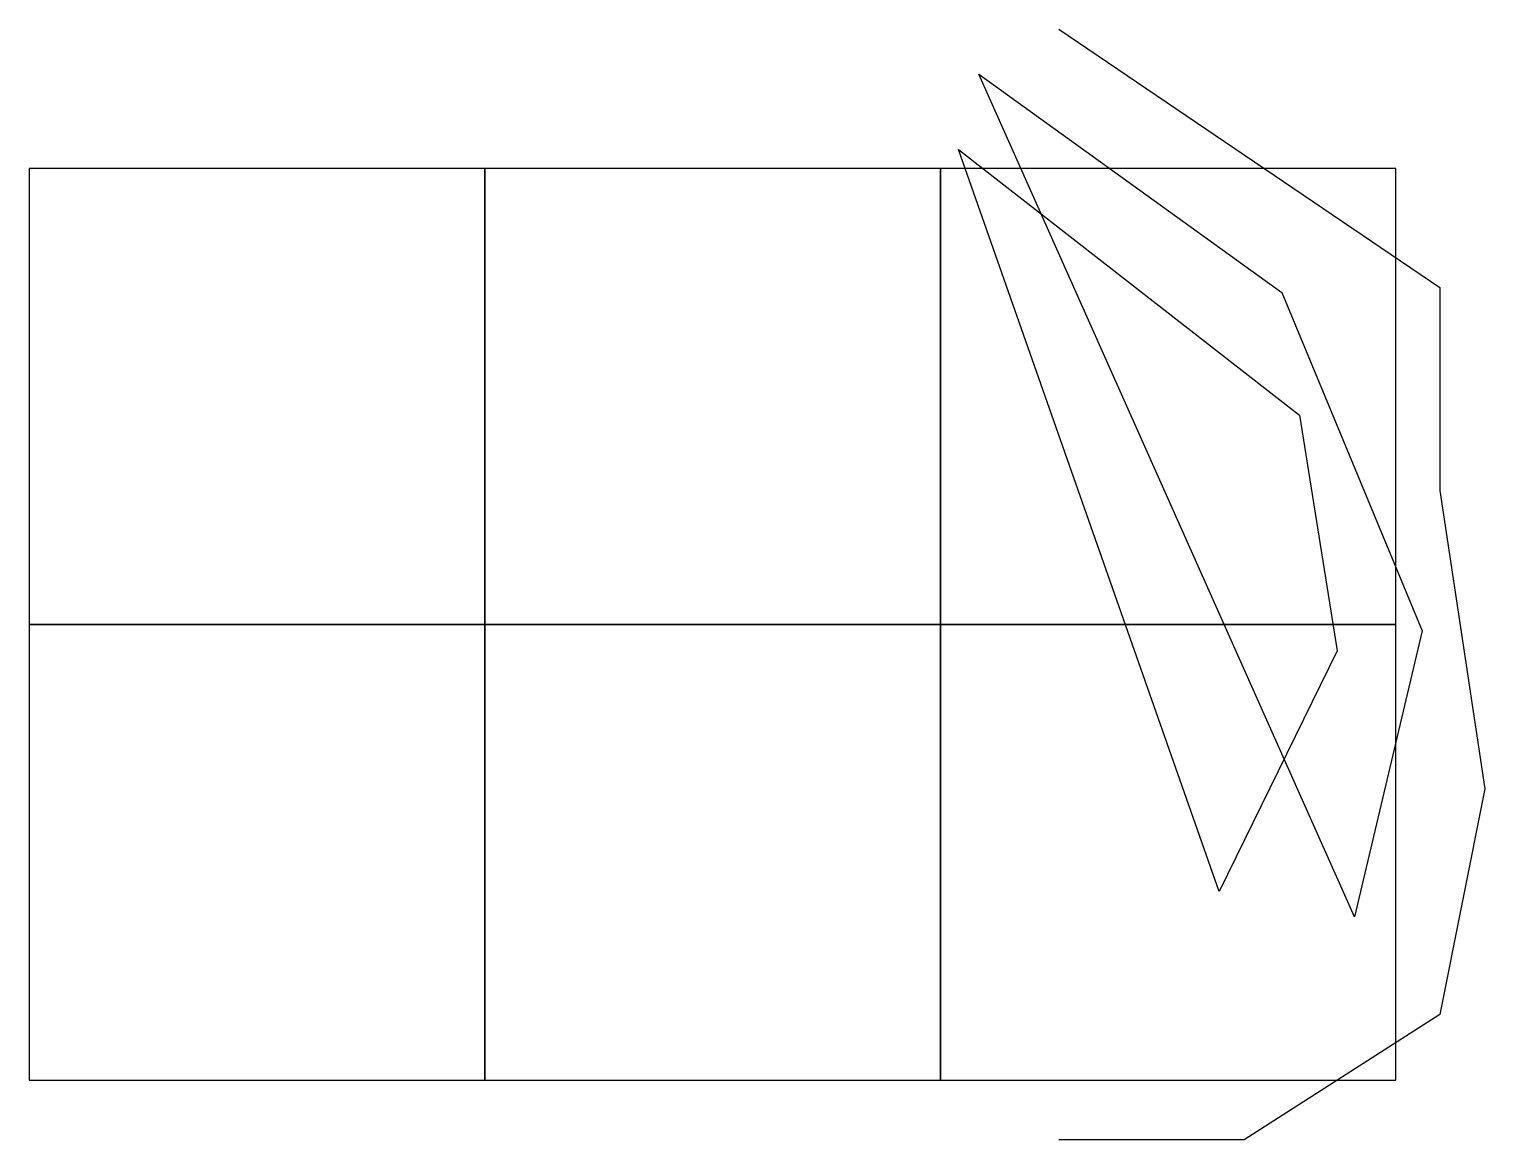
# Model space of a CAD drawing. Extents: x 0 to 3.2, y -0.13 to 2.31.
import ezdxf

# ---------------------------------------------------------------- set-up
doc = ezdxf.new("R2010")
doc.units = 0

msp = doc.modelspace()

# ---------------------------------------------------------------- linework, layer by layer
at = {"layer": '3dfaces'}
for points in [[(1, 1), (2, 1), (2, 2), (1, 2)], [(2, 1), (3, 1), (3, 2), (2, 2)], [(1, 0), (2, 0), (2, 1), (1, 1)], [(2, 0), (3, 0), (3, 1), (2, 1)]]:
    msp.add_3dface(points, dxfattribs=at)
at = {"layer": 'plines'}
for p, q in [((2.260108, 2.305826), (3.096138, 1.739305)), ((3.096138, 1.739305), (3.096138, 1.293789)), ((3.096138, 1.293789), (3.195142, 0.639265)), ((3.195142, 0.639265), (3.096138, 0.144247)), ((3.096138, 0.144247), (2.667122, -0.130763)), ((2.667122, -0.130763), (2.260108, -0.130763))]:
    msp.add_line(p, q, dxfattribs=at)
for points in [[(2.084101, 2.206822), (2.749625, 1.728305), (3.057637, 0.985777), (2.909131, 0.358755)], [(2.0401, 2.041816), (2.788127, 1.458795), (2.87063, 0.941776), (2.61212, 0.413757)], [(0, 1), (1, 1), (1, 2), (0, 2)], [(1, 1), (2, 1), (2, 2), (1, 2)], [(0, 0), (1, 0), (1, 1), (0, 1)], [(1, 0), (2, 0), (2, 1), (1, 1)]]:
    msp.add_3dface(points, dxfattribs=at)

doc.saveas('drawing.dxf')
